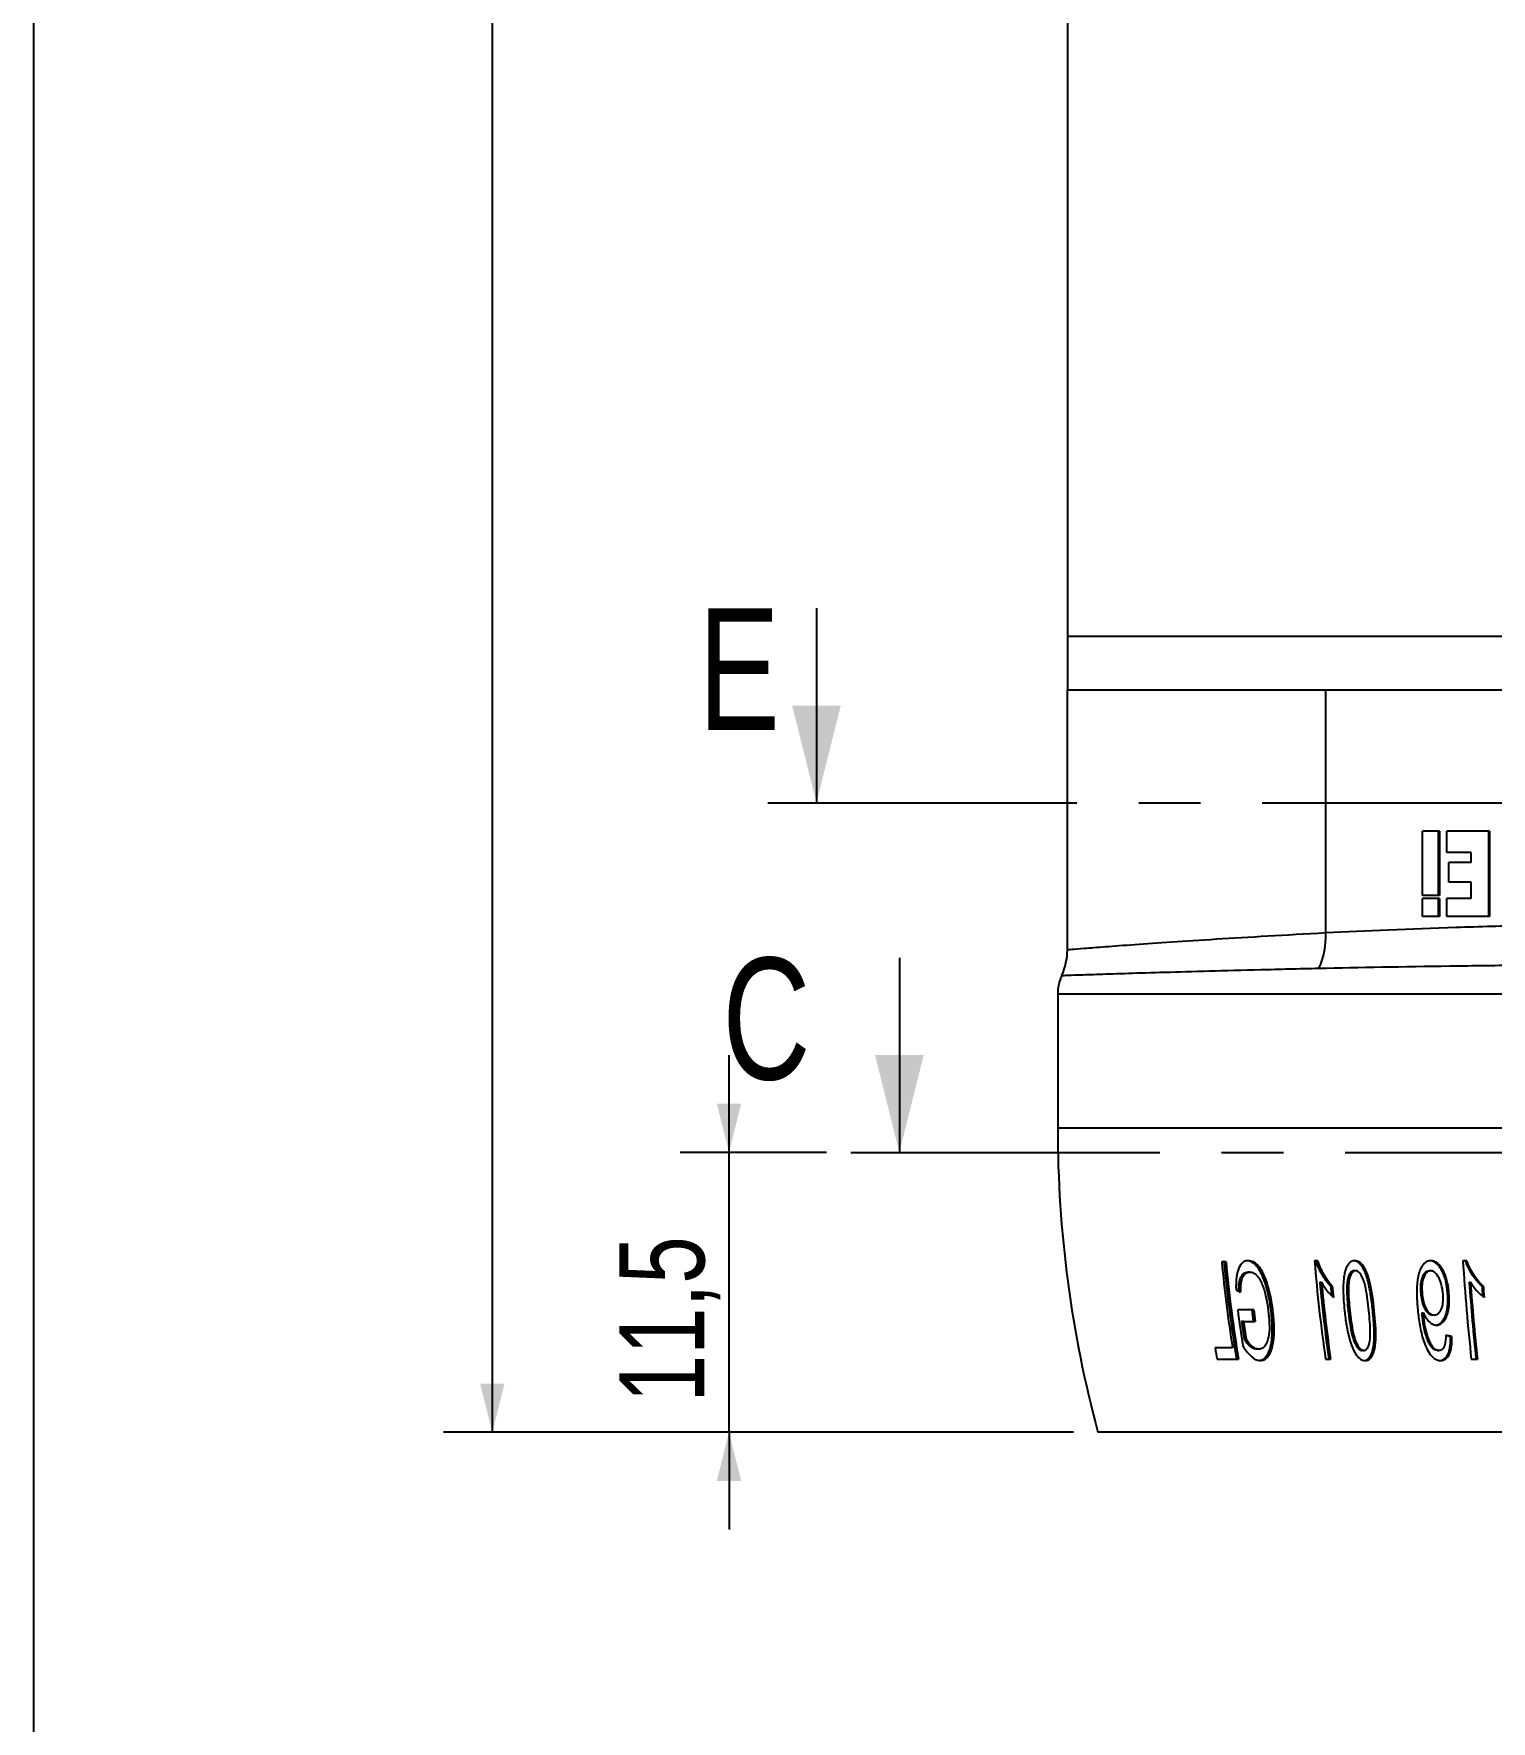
# Model space of a CAD drawing. Header units: millimetres. Extents: x 8 to 586, y 8 to 412.
# Drawn here: x 8 to 67.9, y 151.7 to 221 of the extents above; entities that cross this region are included whole.
import ezdxf

# ---------------------------------------------------------------- set-up
doc = ezdxf.new("R2010")
doc.units = ezdxf.units.MM
doc.linetypes.add('CENTERX2', pattern=[20.32, 12.7, -2.54, 2.54, -2.54])
for name, color, linetype in [('CENTERLINE', 4, 'CENTERX2'), ('DETAIL', 3, 'Continuous'), ('DIMENSIONS', 2, 'Continuous')]:
    doc.layers.add(name, color=color, linetype=linetype)
doc.layers.add('OUTLINE', color=7, linetype='Continuous', lineweight=25)
doc.styles.add('SLDTEXTSTYLE0', font='TXT', dxfattribs={"width": 0.75})
doc.dimstyles.new('SLDDIMSTYLE3', dxfattribs={"dimtxt": 3.5, "dimasz": 2, "dimexe": 0, "dimexo": 0.0625, "dimgap": 0.875, "dimtad": 1, "dimrnd": 1e-09, "dimzin": 12, "dimdsep": 46, "dimtxsty": 'SLDTEXTSTYLE0', "dimsah": 1, "dimcen": 0.09, "dimadec": 0, "dimazin": 3, "dimtfac": 1, "dimtmove": 0, "dimatfit": 0, "dimfxl": 0, "dimfrac": 2, "dimtolj": 1, "dimtzin": 12, "dimarcsym": 0})
doc.dimstyles.new('SLDDIMSTYLE6', dxfattribs={"dimtxt": 3.5, "dimasz": 2, "dimexe": 0, "dimexo": 0.0625, "dimgap": 0.875, "dimtad": 1, "dimrnd": 1e-09, "dimzin": 12, "dimdsep": 46, "dimtxsty": 'SLDTEXTSTYLE0', "dimsah": 1, "dimcen": 0.09, "dimadec": 0, "dimazin": 3, "dimtfac": 1, "dimtofl": 0, "dimtmove": 0, "dimatfit": 3, "dimfxl": 0, "dimfrac": 2, "dimtolj": 1, "dimtzin": 12, "dimarcsym": 0})

# ---------------------------------------------------------------- blocks, each defined once
blk = doc.blocks.new('_D_48')
at = {"layer": 'DIMENSIONS'}
for p, q in [((36.569, 175.072), (36.569, 179.072)), ((40.571, 175.072), (34.569, 175.072)), ((36.569, 163.572), (36.569, 175.072)), ((50.731, 163.572), (34.569, 163.572)), ((36.569, 163.572), (36.569, 159.572))]:
    blk.add_line(p, q, dxfattribs=at)
for points in [[(36.569, 175.072), (37.069, 177.072), (36.069, 177.072)], [(36.569, 163.572), (36.069, 161.572), (37.069, 161.572)]]:
    blk.add_solid(points, dxfattribs=at)
at = {"layer": 'DIMENSIONS', "insert": (32.057, 164.797), "char_height": 3.5, "attachment_point": 1, "rotation": 90, "style": 'SLDTEXTSTYLE0'}
blk.add_mtext('11,5', dxfattribs=at)
blk = doc.blocks.new('_D_49')
at = {"layer": 'DIMENSIONS'}
for p, q in [((85.013, 302.252), (24.843, 302.252)), ((26.843, 302.252), (26.843, 163.572)), ((50.731, 163.572), (24.843, 163.572))]:
    blk.add_line(p, q, dxfattribs=at)
for points in [[(26.843, 302.252), (26.343, 300.252), (27.343, 300.252)], [(26.843, 163.572), (27.343, 165.572), (26.343, 165.572)]]:
    blk.add_solid(points, dxfattribs=at)
at = {"layer": 'DIMENSIONS', "insert": (22.331, 225.801), "char_height": 3.5, "attachment_point": 1, "rotation": 90, "style": 'SLDTEXTSTYLE0'}
blk.add_mtext('138,68', dxfattribs=at)

msp = doc.modelspace()

# ---------------------------------------------------------------- linework, layer by layer
at = {"layer": 'CENTERLINE', "linetype": 'Continuous'}
for p, q in [((40.16354, 197.43812), (40.16354, 189.43812)), ((43.57088, 183.07238), (43.57088, 175.07238))]:
    msp.add_line(p, q, dxfattribs=at)
at = {"layer": 'CENTERLINE'}
for p, q in [((38.16354, 189.43812), (134.20527, 189.43812)), ((41.57088, 175.07238), (128.23073, 175.07238))]:
    msp.add_line(p, q, dxfattribs=at)
for points in [[(40.16354, 189.43812), (41.16354, 193.43812), (39.16354, 193.43812)], [(43.57088, 175.07238), (44.57088, 179.07238), (42.57088, 179.07238)]]:
    msp.add_solid(points, dxfattribs=at)
at = {"layer": 'DETAIL'}
for p, q in [((61.0911, 194.07238), (50.47483, 194.07238)), ((61.0911, 184.09084), (61.0911, 194.07238)), ((85.74983, 194.07238), (61.0911, 194.07238)), ((121.42483, 181.57238), (50.07483, 181.57238)), ((88.4065, 176.07238), (50.07483, 176.07238)), ((58.92121, 168.55371), (58.84378, 168.55371)), ((62.07949, 168.57238), (62.01119, 168.57238)), ((63.02036, 168.57076), (63.08576, 168.57076)), ((65.04992, 168.38488), (65.10957, 168.38488))]:
    msp.add_line(p, q, dxfattribs=at)
msp.add_arc((57.81981, 183.97177), 3.27346, 336.0596399, 2.0845024, dxfattribs=at)
for points, knots in [([(85.74983, 196.27238), (83.44109, 196.27238), (81.1324, 196.27238), (76.60364, 196.27238), (74.38367, 196.27238), (70.11767, 196.27238), (68.07174, 196.27238), (64.23244, 196.27238), (62.43917, 196.27238), (59.17411, 196.27238), (57.70241, 196.27238), (55.13707, 196.27238), (54.0435, 196.27238), (52.27646, 196.27238), (51.60304, 196.27238), (50.70222, 196.27238), (50.47483, 196.27238), (50.47483, 196.27238)], [0, 0, 0, 0, 0.125, 0.125, 0.25, 0.25, 0.375, 0.375, 0.5, 0.5, 0.625, 0.625, 0.75, 0.75, 0.875, 0.875, 1, 1, 1, 1]), ([(110.40856, 184.09084), (108.7502, 184.17968), (106.96106, 184.25215), (104.08329, 184.34352), (103.08945, 184.37104), (101.07184, 184.41996), (100.04398, 184.44152), (97.95085, 184.47947), (96.88558, 184.49588), (94.71731, 184.52392), (93.61321, 184.53557), (90.24908, 184.5635), (88.00117, 184.57238), (84.62187, 184.57238), (83.49419, 184.57012), (81.23628, 184.56095), (80.10101, 184.55398), (76.75762, 184.52613), (74.59516, 184.49847), (71.44951, 184.4414), (70.41741, 184.41975), (68.89473, 184.38277), (68.39276, 184.36972), (67.40667, 184.34226), (66.92152, 184.32783), (64.53485, 184.25196), (62.74947, 184.17968), (61.0911, 184.09084)], [0, 0, 0, 0, 0.125, 0.125, 0.1875, 0.1875, 0.25, 0.25, 0.3125, 0.3125, 0.375, 0.375, 0.5, 0.5, 0.5625, 0.5625, 0.625, 0.625, 0.75, 0.75, 0.8125, 0.8125, 0.84375, 0.84375, 0.875, 0.875, 1, 1, 1, 1]), ([(61.0911, 184.09084), (59.41627, 184.00077), (57.91877, 183.91316), (55.93811, 183.78921), (55.32584, 183.74937), (54.20873, 183.67434), (53.70206, 183.63904), (52.79275, 183.57392), (52.38969, 183.54408), (51.69779, 183.49173), (51.40724, 183.4691), (50.94199, 183.43236), (50.76704, 183.41824), (50.533, 183.39925), (50.47483, 183.39447), (50.47483, 183.39447)], [0, 0, 0, 0, 0.25, 0.25, 0.375, 0.375, 0.5, 0.5, 0.625, 0.625, 0.75, 0.75, 0.875, 0.875, 1, 1, 1, 1]), ([(50.24495, 182.34729), (50.24495, 182.34729), (50.47287, 182.35545), (51.04858, 182.37498), (51.17883, 182.37936), (51.46667, 182.38893), (51.62423, 182.39411), (52.13709, 182.41076), (52.92786, 182.43588), (53.92951, 182.46579), (55.03823, 182.49766), (55.64869, 182.51466), (56.9657, 182.54987), (57.67367, 182.56812), (59.17721, 182.60533), (59.97254, 182.62428), (60.81165, 182.64345)], [0, 0, 0, 0, 0.25, 0.25, 0.3125, 0.3125, 0.375, 0.375, 0.5, 0.625, 0.625, 0.75, 0.75, 0.875, 0.875, 1, 1, 1, 1]), ([(60.81165, 182.64345), (62.47276, 182.6814), (64.26712, 182.71217), (66.67252, 182.74444), (67.16179, 182.75057), (68.15691, 182.76224), (68.66387, 182.76779), (70.20198, 182.7835), (71.24526, 182.79268), (74.42694, 182.81689), (76.61675, 182.82861), (80.0063, 182.84042), (81.15804, 182.84338), (83.44823, 182.84727), (84.59198, 182.84823), (88.0193, 182.84826), (90.29896, 182.84452), (93.71032, 182.83273), (94.82995, 182.82781), (97.02657, 182.81595), (98.10505, 182.80901), (100.22271, 182.79295), (101.26189, 182.78382), (103.3002, 182.76309), (104.30284, 182.75143), (106.24205, 182.7255), (107.18139, 182.7112), (108.98999, 182.67965), (109.85746, 182.66242), (110.68801, 182.64345)], [0, 0, 0, 0, 0.125, 0.125, 0.15625, 0.15625, 0.1875, 0.1875, 0.25, 0.25, 0.375, 0.375, 0.4375, 0.4375, 0.5, 0.5, 0.625, 0.625, 0.6875, 0.6875, 0.75, 0.75, 0.8125, 0.8125, 0.875, 0.875, 0.9375, 0.9375, 1, 1, 1, 1])]:
    msp.add_open_spline(points, degree=3, knots=knots, dxfattribs=at)
at = {"layer": 'OUTLINE'}
for p, q in [((8, 8), (8, 412)), ((50.47483, 289.38953), (50.47483, 196.27238)), ((50.47483, 196.27238), (50.47483, 194.07238)), ((50.47483, 183.39447), (50.47483, 194.07238)), ((65.75895, 188.27238), (65.06181, 188.27238)), ((65.06181, 185.63045), (65.06181, 188.27238)), ((65.70323, 188.27238), (65.70323, 185.63045)), ((65.75895, 188.27238), (65.75895, 185.63045)), ((67.82522, 188.27238), (66.06201, 188.27238)), ((66.06201, 187.40289), (66.06201, 188.27238)), ((67.77526, 188.27238), (67.77526, 184.77238)), ((67.82522, 188.27238), (67.82522, 184.77238)), ((67.05918, 187.40289), (66.06201, 187.40289)), ((67.05918, 186.98654), (67.05918, 187.40289)), ((67.05918, 186.98654), (66.14897, 186.98654)), ((66.14897, 186.18337), (66.14897, 186.98654)), ((67.05918, 186.18337), (66.14897, 186.18337)), ((67.05918, 185.51506), (67.05918, 186.18337)), ((65.75895, 185.63045), (65.06181, 185.63045)), ((65.75895, 185.51506), (65.06181, 185.51506)), ((65.06181, 184.77238), (65.06181, 185.51506)), ((65.70323, 185.51506), (65.70323, 184.77238)), ((65.75895, 185.51506), (65.75895, 184.77238)), ((67.05918, 185.51506), (66.06201, 185.51506)), ((66.06201, 184.77238), (66.06201, 185.51506)), ((65.75895, 184.77238), (65.06181, 184.77238)), ((67.82522, 184.77238), (66.06201, 184.77238)), ((50.07483, 181.57238), (50.07483, 176.07238)), ((60.76579, 170.62433), (60.62843, 170.62433)), ((66.89218, 170.62433), (66.72782, 170.62433)), ((56.99181, 170.57238), (56.81825, 170.57238)), ((57.96621, 170.1568), (57.88692, 170.1568)), ((62.32282, 170.20874), (62.25598, 170.20874)), ((65.39477, 170.20874), (65.3367, 170.20874)), ((60.84644, 169.74121), (60.91749, 169.74121)), ((61.29052, 169.58537), (61.36037, 169.58537)), ((65.05158, 169.28991), (64.99218, 169.28991)), ((66.09806, 169.27936), (66.1543, 169.27936)), ((66.98593, 169.74121), (67.03947, 169.74121)), ((67.50808, 169.58537), (67.56018, 169.58537)), ((58.13321, 168.59835), (57.47306, 168.59835)), ((57.71132, 168.13082), (57.63013, 168.13082)), ((57.71132, 168.13082), (58.19308, 168.13082)), ((65.04062, 168.48309), (65.10025, 168.48309)), ((65.54922, 168.39056), (65.49085, 168.39056)), ((57.81459, 167.39706), (57.73318, 167.39706)), ((66.21653, 167.50744), (66.27324, 167.50744)), ((57.26121, 167.03991), (56.5445, 167.03991)), ((56.62166, 166.57238), (57.50693, 166.57238)), ((58.33763, 166.98796), (58.25743, 166.98796)), ((61.08256, 166.57238), (61.29088, 166.57238)), ((62.65208, 166.93602), (62.58447, 166.93602)), ((65.68258, 166.93602), (65.74115, 166.93602)), ((67.07169, 166.57238), (67.32081, 166.57238)), ((119.76866, 163.57238), (51.73101, 163.57238))]:
    msp.add_line(p, q, dxfattribs=at)
for centre, radius, start, end in [((47.97483, 183.39447), 2.5, 335.2367015, 0), ((51.92483, 181.57238), 1.85, 155.2367015, 180), ((98.07483, 176.07238), 48, 180, 195.0947871), ((126.75068, 175.98379), 66.3391, 184.6339089, 188.1559632), ((153.47051, 175.94529), 86.90574, 183.5102312, 186.1914732), ((114.55175, 176.01793), 57.98975, 185.3883246, 188.9064047), ((115.05669, 176.01144), 58.40057, 185.3439082, 189.3012938), ((115.01354, 176.01118), 58.27608, 185.3551059, 189.321087), ((127.44064, 175.96512), 66.88442, 185.339365, 188.072868), ((127.36622, 175.96467), 66.73953, 185.350604, 188.0901226), ((129.43316, 176.00534), 68.4444, 185.3821652, 185.716704), ((129.34237, 176.00377), 68.28431, 185.3934933, 185.7876646), ((154.74742, 175.91947), 87.97868, 184.0268801, 186.098765), ((154.6066, 175.91883), 87.78476, 184.0353724, 186.1118694), ((158.47092, 175.97678), 91.1871, 184.0192261, 184.2861273), ((158.31603, 175.97576), 90.98055, 184.0277197, 184.3229361), ((115.65538, 175.98839), 58.64977, 187.2386697, 188.6839113), ((117.81906, 175.99707), 60.22174, 187.0570642, 187.5054982), ((117.76888, 175.99675), 60.09283, 187.0719787, 187.5213901), ((116.2095, 175.98348), 59.10336, 187.6350755, 188.3533858), ((116.16274, 175.98311), 58.97649, 187.6512349, 188.3711204), ((144.37269, 175.94653), 79.68237, 185.3744794, 185.4454166), ((144.2576, 175.94601), 79.50838, 185.3858956, 185.4569893), ((112.10963, 175.97004), 56.27816, 189.1301921, 189.6126186)]:
    msp.add_arc(centre, radius, start, end, dxfattribs=at)
for points, knots in [([(57.90499, 170.62433), (57.86009, 170.62198), (57.81571, 170.61796), (57.73204, 170.58642), (57.69155, 170.5609), (57.58382, 170.45921), (57.52729, 170.35742), (57.44826, 170.12318), (57.42474, 169.98879), (57.4082, 169.78271), (57.40454, 169.71321), (57.40117, 169.57245), (57.40203, 169.50089), (57.403, 169.42952)], [0, 0, 0, 0, 0.125, 0.125, 0.25, 0.25, 0.5, 0.5, 0.75, 0.75, 0.875, 0.875, 1, 1, 1, 1]), ([(58.84378, 168.55371), (58.82991, 168.65789), (58.80218, 168.86619), (58.745, 169.17764), (58.67223, 169.48551), (58.57985, 169.78484), (58.47977, 170.02957), (58.38113, 170.21937), (58.28955, 170.35891), (58.18536, 170.47393), (58.07609, 170.55754), (57.9713, 170.60712), (57.90596, 170.61593), (57.87604, 170.61996)], [0, 0, 0, 0, 0.11974494, 0.23943668, 0.35916044, 0.4791529, 0.59836722, 0.6687991, 0.73908311, 0.8102393, 0.88136721, 0.94567411, 1, 1, 1, 1]), ([(58.92121, 168.55371), (58.89325, 168.77805), (58.8578, 169.0023), (58.76176, 169.44552), (58.69971, 169.65907), (58.5834, 169.96609), (58.53878, 170.06654), (58.43947, 170.25369), (58.38243, 170.33942), (58.28874, 170.44563), (58.25616, 170.47648), (58.1889, 170.53088), (58.15378, 170.55486), (58.08294, 170.59031), (58.0474, 170.60259), (57.97628, 170.62057), (57.94053, 170.62344), (57.90499, 170.62433)], [0, 0, 0, 0, 0.25, 0.25, 0.5, 0.5, 0.625, 0.625, 0.75, 0.75, 0.8125, 0.8125, 0.875, 0.875, 0.9375, 0.9375, 1, 1, 1, 1]), ([(61.29052, 169.58537), (61.22503, 169.65362), (61.1614, 169.72448), (61.04449, 169.88225), (60.99016, 169.96652), (60.8896, 170.14248), (60.84279, 170.23421), (60.75997, 170.42361), (60.72583, 170.52304), (60.69469, 170.62433)], [0, 0, 0, 0, 0.25, 0.25, 0.5, 0.5, 0.75, 0.75, 1, 1, 1, 1]), ([(61.36037, 169.58537), (61.29499, 169.65367), (61.23147, 169.72458), (61.11479, 169.88242), (61.06058, 169.96671), (60.96024, 170.14267), (60.91355, 170.23439), (60.83093, 170.42374), (60.79687, 170.52311), (60.76579, 170.62433)], [0, 0, 0, 0, 0.25, 0.25, 0.5, 0.5, 0.75, 0.75, 1, 1, 1, 1]), ([(62.27958, 170.62433), (62.23268, 170.6218), (62.18675, 170.61507), (62.10118, 170.57225), (62.06364, 170.5404), (61.99789, 170.46068), (61.97038, 170.41385), (61.92436, 170.31321), (61.9066, 170.25783), (61.8897, 170.20225)], [0, 0, 0, 0, 0.25, 0.25, 0.5, 0.5, 0.75, 0.75, 1, 1, 1, 1]), ([(63.02036, 168.57076), (63.00825, 168.68097), (62.98405, 168.90136), (62.93853, 169.22453), (62.88227, 169.539), (62.8161, 169.81862), (62.73858, 170.06793), (62.66278, 170.24605), (62.58876, 170.3751), (62.52916, 170.45726), (62.46498, 170.524), (62.39808, 170.57426), (62.32662, 170.60884), (62.27779, 170.61703), (62.2536, 170.62109)], [0, 0, 0, 0, 0.14045159, 0.28086433, 0.41182639, 0.54268558, 0.64223035, 0.74150395, 0.78926118, 0.83695538, 0.87778775, 0.91857786, 0.95965141, 1, 1, 1, 1]), ([(63.08576, 168.57076), (63.04293, 168.97184), (62.9927, 169.37564), (62.86616, 169.86673), (62.83727, 169.96405), (62.76905, 170.15231), (62.72932, 170.24472), (62.63147, 170.41365), (62.57276, 170.49075), (62.46922, 170.57056), (62.43197, 170.59166), (62.35691, 170.61834), (62.31814, 170.62202), (62.27958, 170.62433)], [0, 0, 0, 0, 0.5, 0.5, 0.625, 0.625, 0.75, 0.75, 0.875, 0.875, 0.9375, 0.9375, 1, 1, 1, 1]), ([(65.40597, 170.62433), (65.36583, 170.62279), (65.32669, 170.61707), (65.25179, 170.59092), (65.21621, 170.57032), (65.11915, 170.49538), (65.06394, 170.42903), (64.97609, 170.27832), (64.94235, 170.19316), (64.8905, 170.01821), (64.87168, 169.92695), (64.83031, 169.64725), (64.8251, 169.45541), (64.83387, 169.07101), (64.84708, 168.87853), (64.86438, 168.68602)], [0, 0, 0, 0, 0.0625, 0.0625, 0.125, 0.125, 0.25, 0.25, 0.375, 0.375, 0.5, 0.5, 0.75, 0.75, 1, 1, 1, 1]), ([(66.09806, 169.27936), (66.09018, 169.35605), (66.07441, 169.50949), (66.03489, 169.73833), (65.98055, 169.94389), (65.91145, 170.12234), (65.83242, 170.27336), (65.73747, 170.41175), (65.64003, 170.51196), (65.54929, 170.57245), (65.46655, 170.61152), (65.40683, 170.6171), (65.37347, 170.62022)], [0, 0, 0, 0, 0.13668362, 0.2734421, 0.40956228, 0.51076936, 0.61191096, 0.71429158, 0.81617909, 0.87251295, 0.92878038, 1, 1, 1, 1]), ([(66.1543, 169.27936), (66.14095, 169.4219), (66.12559, 169.56415), (66.06643, 169.84416), (66.02569, 169.98461), (65.93859, 170.18001), (65.90513, 170.24324), (65.8291, 170.36125), (65.78812, 170.41661), (65.69435, 170.51298), (65.64095, 170.55529), (65.55545, 170.59625), (65.52566, 170.60684), (65.46602, 170.62112), (65.43599, 170.62297), (65.40597, 170.62433)], [0, 0, 0, 0, 0.25, 0.25, 0.5, 0.5, 0.625, 0.625, 0.75, 0.75, 0.875, 0.875, 0.9375, 0.9375, 1, 1, 1, 1]), ([(67.50808, 169.58537), (67.4332, 169.65362), (67.3605, 169.72448), (67.22781, 169.88225), (67.16646, 169.96652), (67.05345, 170.14248), (67.00112, 170.23421), (66.9093, 170.42361), (66.87214, 170.52304), (66.83851, 170.62433)], [0, 0, 0, 0, 0.25, 0.25, 0.5, 0.5, 0.75, 0.75, 1, 1, 1, 1]), ([(67.56018, 169.58537), (67.48543, 169.65367), (67.41288, 169.72458), (67.28047, 169.88242), (67.21927, 169.96671), (67.10655, 170.14267), (67.05435, 170.23439), (66.96278, 170.42374), (66.92573, 170.52311), (66.89218, 170.62433)], [0, 0, 0, 0, 0.25, 0.25, 0.5, 0.5, 0.75, 0.75, 1, 1, 1, 1]), ([(57.5131, 169.36919), (57.51362, 169.40608), (57.51485, 169.49435), (57.523, 169.63305), (57.54451, 169.78058), (57.57915, 169.90347), (57.62512, 169.99532), (57.67451, 170.06177), (57.73151, 170.11259), (57.802, 170.15021), (57.85605, 170.1544), (57.88692, 170.1568)], [0, 0, 0, 0, 0.0950725, 0.22745392, 0.36218321, 0.49645729, 0.59089162, 0.68541207, 0.77990009, 0.8743297, 1, 1, 1, 1]), ([(57.59302, 169.32563), (57.59537, 169.52714), (57.60081, 169.73358), (57.69122, 169.97927), (57.73502, 170.04582), (57.81377, 170.1125), (57.84168, 170.13015), (57.90225, 170.1522), (57.93417, 170.15497), (57.96621, 170.1568)], [0, 0, 0, 0, 0.5, 0.5, 0.75, 0.75, 0.875, 0.875, 1, 1, 1, 1]), ([(57.96621, 170.1568), (57.9931, 170.15604), (58.02003, 170.15427), (58.07386, 170.14071), (58.10077, 170.1304), (58.18154, 170.08941), (58.23311, 170.04628), (58.37515, 169.88371), (58.44814, 169.72989), (58.5658, 169.41601), (58.61054, 169.24953), (58.68111, 168.91164), (58.70709, 168.7415), (58.72825, 168.57076)], [0, 0, 0, 0, 0.0625, 0.0625, 0.125, 0.125, 0.25, 0.25, 0.5, 0.5, 0.75, 0.75, 1, 1, 1, 1]), ([(61.8897, 170.20225), (61.87355, 170.13852), (61.85814, 170.07458), (61.83698, 169.94345), (61.82939, 169.8769), (61.81118, 169.6758), (61.80775, 169.53869), (61.80965, 169.1253), (61.83242, 168.84767), (61.86073, 168.57076)], [0, 0, 0, 0, 0.125, 0.125, 0.25, 0.25, 0.5, 0.5, 1, 1, 1, 1]), ([(62.25598, 170.20874), (62.22671, 170.20699), (62.19765, 170.20213), (62.14544, 170.17337), (62.12254, 170.15221), (62.06187, 170.07619), (62.03502, 170.01011), (61.97032, 169.80605), (61.95984, 169.65144), (61.95207, 169.19241), (61.97948, 168.8815), (62.01119, 168.57238)], [0, 0, 0, 0, 0.0625, 0.0625, 0.125, 0.125, 0.25, 0.25, 0.5, 0.5, 1, 1, 1, 1]), ([(62.32282, 170.20874), (62.29357, 170.20698), (62.26453, 170.20209), (62.21239, 170.17322), (62.18955, 170.15197), (62.12909, 170.0758), (62.10238, 170.00963), (62.03804, 169.8055), (62.02772, 169.65093), (62.02026, 169.19208), (62.04772, 168.88135), (62.07949, 168.57238)], [0, 0, 0, 0, 0.0625, 0.0625, 0.125, 0.125, 0.25, 0.25, 0.5, 0.5, 1, 1, 1, 1]), ([(62.85911, 168.57238), (62.82649, 168.87758), (62.79291, 169.18385), (62.70269, 169.63869), (62.66649, 169.7881), (62.57035, 169.9952), (62.53305, 170.06258), (62.46451, 170.14391), (62.43847, 170.16681), (62.39659, 170.19155), (62.38239, 170.19849), (62.35302, 170.20701), (62.3378, 170.20792), (62.32282, 170.20874)], [0, 0, 0, 0, 0.5, 0.5, 0.75, 0.75, 0.875, 0.875, 0.9375, 0.9375, 0.96875, 0.96875, 1, 1, 1, 1]), ([(65.3367, 170.20874), (65.29707, 170.20643), (65.25828, 170.19715), (65.18975, 170.15591), (65.16074, 170.12512), (65.08543, 170.02254), (65.04934, 169.93935), (65.00059, 169.76467), (64.98949, 169.67036), (64.98095, 169.48128), (64.98519, 169.38574), (64.99218, 169.28991)], [0, 0, 0, 0, 0.125, 0.125, 0.25, 0.25, 0.5, 0.5, 0.75, 0.75, 1, 1, 1, 1]), ([(65.39477, 170.20874), (65.35518, 170.20642), (65.31644, 170.1971), (65.24804, 170.15574), (65.21912, 170.12487), (65.14409, 170.02216), (65.10816, 169.93896), (65.05973, 169.7643), (65.04873, 169.67006), (65.04031, 169.48112), (65.04458, 169.38565), (65.05158, 169.28991)], [0, 0, 0, 0, 0.125, 0.125, 0.25, 0.25, 0.5, 0.5, 0.75, 0.75, 1, 1, 1, 1]), ([(65.90935, 169.24933), (65.89147, 169.44915), (65.85815, 169.65177), (65.73731, 169.9244), (65.68613, 170.01158), (65.59129, 170.12013), (65.55609, 170.15167), (65.47867, 170.19659), (65.43669, 170.2065), (65.39477, 170.20874)], [0, 0, 0, 0, 0.5, 0.5, 0.75, 0.75, 0.875, 0.875, 1, 1, 1, 1]), ([(57.403, 169.42952), (57.41934, 169.42054), (57.4357, 169.41156), (57.45208, 169.40258), (57.46847, 169.3936), (57.48487, 169.38461), (57.50131, 169.37563), (57.5318, 169.35896), (57.56237, 169.3423), (57.59302, 169.32563)], [0, 0, 0, 0, 0.000082137801, 0.000082137801, 0.000082137801, 0.000164275601, 0.000164275601, 0.000164275601, 0.000316677349, 0.000316677349, 0.000316677349, 0.000316677349]), ([(60.91749, 169.74121), (60.98345, 169.61813), (61.05887, 169.5043), (61.22288, 169.29522), (61.3104, 169.19807), (61.40614, 169.11783)], [0, 0, 0, 0, 0.5, 0.5, 1, 1, 1, 1]), ([(64.99218, 169.28991), (65.00996, 169.09955), (65.04098, 168.90679), (65.15458, 168.64635), (65.20501, 168.56332), (65.30007, 168.46505), (65.33521, 168.43765), (65.41131, 168.3999), (65.45091, 168.39305), (65.49085, 168.39056)], [0, 0, 0, 0, 0.5, 0.5, 0.75, 0.75, 0.875, 0.875, 1, 1, 1, 1]), ([(65.05158, 169.28991), (65.06938, 169.09972), (65.10034, 168.90713), (65.21358, 168.64678), (65.26383, 168.56372), (65.35868, 168.4653), (65.39374, 168.43782), (65.46975, 168.39995), (65.50931, 168.39305), (65.54922, 168.39056)], [0, 0, 0, 0, 0.5, 0.5, 0.75, 0.75, 0.875, 0.875, 1, 1, 1, 1]), ([(65.54922, 168.39056), (65.58793, 168.39173), (65.62541, 168.39931), (65.69472, 168.43358), (65.7244, 168.45962), (65.80447, 168.55062), (65.84151, 168.62882), (65.89376, 168.79415), (65.90843, 168.8837), (65.91895, 169.06511), (65.91604, 169.15694), (65.90935, 169.24933)], [0, 0, 0, 0, 0.125, 0.125, 0.25, 0.25, 0.5, 0.5, 0.75, 0.75, 1, 1, 1, 1]), ([(65.612, 167.97924), (65.62946, 167.98099), (65.67496, 167.98554), (65.74329, 168.01136), (65.81136, 168.05945), (65.8811, 168.13022), (65.94803, 168.22882), (66.01618, 168.3731), (66.07004, 168.55149), (66.10417, 168.77506), (66.11258, 169.01934), (66.1029, 169.19263), (66.09806, 169.27936)], [0, 0, 0, 0, 0.039484788, 0.102857632, 0.163055059, 0.223373244, 0.316861498, 0.41057456, 0.545010679, 0.679701699, 0.839697348, 1, 1, 1, 1]), ([(65.63845, 167.97498), (65.69581, 167.97807), (65.75163, 167.98817), (65.85334, 168.04403), (65.89701, 168.08422), (65.97344, 168.17881), (66.00478, 168.23228), (66.05984, 168.34611), (66.08283, 168.40726), (66.1374, 168.59515), (66.15541, 168.7299), (66.16974, 169.00272), (66.16333, 169.14082), (66.1543, 169.27936)], [0, 0, 0, 0, 0.125, 0.125, 0.25, 0.25, 0.375, 0.375, 0.5, 0.5, 0.75, 0.75, 1, 1, 1, 1]), ([(67.03947, 169.74121), (67.11314, 169.61813), (67.19827, 169.5043), (67.38451, 169.29522), (67.48429, 169.19807), (67.59431, 169.11783)], [0, 0, 0, 0, 0.5, 0.5, 1, 1, 1, 1]), ([(58.72825, 168.57076), (58.74832, 168.39846), (58.76486, 168.22678), (58.77765, 167.88611), (58.77413, 167.71966), (58.74081, 167.48405), (58.72369, 167.40844), (58.67847, 167.27028), (58.65035, 167.20542), (58.58064, 167.09897), (58.53839, 167.05579), (58.46796, 167.01445), (58.44332, 167.00435), (58.39171, 166.99157), (58.36456, 166.98965), (58.33763, 166.98796)], [0, 0, 0, 0, 0.25, 0.25, 0.5, 0.5, 0.625, 0.625, 0.75, 0.75, 0.875, 0.875, 0.9375, 0.9375, 1, 1, 1, 1]), ([(58.35962, 166.52643), (58.38222, 166.52893), (58.44056, 166.53538), (58.5303, 166.576), (58.62134, 166.65597), (58.70484, 166.7729), (58.77436, 166.92577), (58.82876, 167.11351), (58.866, 167.32062), (58.88798, 167.54213), (58.89789, 167.82116), (58.88615, 168.15955), (58.85791, 168.42226), (58.84378, 168.55371)], [0, 0, 0, 0, 0.04255632, 0.10985983, 0.18084324, 0.25191612, 0.33757055, 0.42337062, 0.51426449, 0.60550036, 0.69657179, 0.84817515, 1, 1, 1, 1]), ([(58.40057, 166.52043), (58.43513, 166.52218), (58.46958, 166.52477), (58.53538, 166.54216), (58.56693, 166.55624), (58.65827, 166.6119), (58.71076, 166.66723), (58.84566, 166.87418), (58.90026, 167.06247), (58.9644, 167.46119), (58.97585, 167.67452), (58.96601, 168.11092), (58.94739, 168.33155), (58.92121, 168.55371)], [0, 0, 0, 0, 0.0625, 0.0625, 0.125, 0.125, 0.25, 0.25, 0.5, 0.5, 0.75, 0.75, 1, 1, 1, 1]), ([(61.86073, 168.57076), (61.88322, 168.37004), (61.90941, 168.1697), (61.97904, 167.7703), (62.02104, 167.5717), (62.13391, 167.1814), (62.20288, 166.98798), (62.35668, 166.73372), (62.4179, 166.65621), (62.52296, 166.57525), (62.56111, 166.55388), (62.6375, 166.52652), (62.67585, 166.52279), (62.71429, 166.52043)], [0, 0, 0, 0, 0.25, 0.25, 0.5, 0.5, 0.75, 0.75, 0.875, 0.875, 0.9375, 0.9375, 1, 1, 1, 1]), ([(62.01119, 168.57238), (62.02813, 168.41903), (62.04623, 168.26583), (62.092, 167.96002), (62.11762, 167.80722), (62.18656, 167.50495), (62.22811, 167.35404), (62.33037, 167.14816), (62.36949, 167.08117), (62.44137, 167.00076), (62.4681, 166.97757), (62.51064, 166.95312), (62.52515, 166.94621), (62.55495, 166.9377), (62.5697, 166.93685), (62.58447, 166.93602)], [0, 0, 0, 0, 0.25, 0.25, 0.5, 0.5, 0.75, 0.75, 0.875, 0.875, 0.9375, 0.9375, 0.96875, 0.96875, 1, 1, 1, 1]), ([(62.07949, 168.57238), (62.09646, 168.41911), (62.11458, 168.26599), (62.16036, 167.96032), (62.18598, 167.8076), (62.25483, 167.50546), (62.29629, 167.35456), (62.39833, 167.14859), (62.43733, 167.08161), (62.5091, 167.00099), (62.53578, 166.97773), (62.5783, 166.9532), (62.59281, 166.94626), (62.62258, 166.93771), (62.63733, 166.93686), (62.65208, 166.93602)], [0, 0, 0, 0, 0.25, 0.25, 0.5, 0.5, 0.75, 0.75, 0.875, 0.875, 0.9375, 0.9375, 0.96875, 0.96875, 1, 1, 1, 1]), ([(62.65208, 166.93602), (62.66665, 166.93681), (62.68124, 166.93756), (62.70889, 166.94505), (62.7222, 166.95137), (62.76004, 166.97399), (62.78206, 166.99581), (62.83754, 167.07369), (62.86175, 167.13975), (62.91744, 167.34351), (62.92264, 167.49728), (62.91947, 167.95378), (62.88979, 168.26344), (62.85911, 168.57238)], [0, 0, 0, 0, 0.03125, 0.03125, 0.0625, 0.0625, 0.125, 0.125, 0.25, 0.25, 0.5, 0.5, 1, 1, 1, 1]), ([(62.68009, 166.52499), (62.69174, 166.52623), (62.72617, 166.52989), (62.78041, 166.55057), (62.83741, 166.59301), (62.89442, 166.65588), (62.94638, 166.7428), (63.00149, 166.87712), (63.04689, 167.05251), (63.07444, 167.2755), (63.0833, 167.51199), (63.07952, 167.81035), (63.05888, 168.16366), (63.0332, 168.43503), (63.02036, 168.57076)], [0, 0, 0, 0, 0.01988597, 0.05875786, 0.09796696, 0.13724195, 0.19370713, 0.25033291, 0.34663713, 0.44315536, 0.54881353, 0.65455952, 0.82722147, 1, 1, 1, 1]), ([(62.71429, 166.52043), (62.75204, 166.52298), (62.78936, 166.52736), (62.85831, 166.55733), (62.88981, 166.58066), (62.97316, 166.6654), (63.01401, 166.74252), (63.10955, 166.9924), (63.13475, 167.18345), (63.16056, 167.76852), (63.12388, 168.17048), (63.08576, 168.57076)], [0, 0, 0, 0, 0.0625, 0.0625, 0.125, 0.125, 0.25, 0.25, 0.5, 0.5, 1, 1, 1, 1]), ([(64.86438, 168.68602), (64.88464, 168.47339), (64.90852, 168.26113), (64.97727, 167.83797), (65.01866, 167.62747), (65.11299, 167.32017), (65.14892, 167.21834), (65.23314, 167.02013), (65.2817, 166.92325), (65.39917, 166.74851), (65.469, 166.66923), (65.58877, 166.58303), (65.63177, 166.5598), (65.71895, 166.52807), (65.76344, 166.52207), (65.80804, 166.52043)], [0, 0, 0, 0, 0.25, 0.25, 0.5, 0.5, 0.625, 0.625, 0.75, 0.75, 0.875, 0.875, 0.9375, 0.9375, 1, 1, 1, 1]), ([(65.68258, 166.93602), (65.65297, 166.93849), (65.62343, 166.94175), (65.56531, 166.96406), (65.5371, 166.98106), (65.45838, 167.04146), (65.41314, 167.09546), (65.33856, 167.21615), (65.3089, 167.28104), (65.25549, 167.41245), (65.2319, 167.47956), (65.16682, 167.68344), (65.13396, 167.82274), (65.08184, 168.10296), (65.06471, 168.24387), (65.04992, 168.38488)], [0, 0, 0, 0, 0.0625, 0.0625, 0.125, 0.125, 0.25, 0.25, 0.375, 0.375, 0.5, 0.5, 0.75, 0.75, 1, 1, 1, 1]), ([(65.10025, 168.48309), (65.1288, 168.42001), (65.15863, 168.35788), (65.23109, 168.24364), (65.27203, 168.18894), (65.36364, 168.09498), (65.41433, 168.05391), (65.49509, 168.00814), (65.52304, 167.99583), (65.58062, 167.97968), (65.60952, 167.97729), (65.63845, 167.97498)], [0, 0, 0, 0, 0.25, 0.25, 0.5, 0.5, 0.75, 0.75, 0.875, 0.875, 1, 1, 1, 1]), ([(65.74115, 166.93602), (65.71155, 166.9385), (65.68203, 166.94178), (65.62394, 166.96419), (65.59577, 166.98125), (65.51716, 167.04183), (65.47207, 167.0959), (65.39768, 167.21673), (65.36813, 167.28157), (65.31485, 167.41297), (65.29131, 167.48006), (65.22637, 167.6839), (65.19357, 167.82309), (65.14151, 168.10315), (65.12437, 168.24396), (65.10957, 168.38488)], [0, 0, 0, 0, 0.0625, 0.0625, 0.125, 0.125, 0.25, 0.25, 0.375, 0.375, 0.5, 0.5, 0.75, 0.75, 1, 1, 1, 1]), ([(57.67795, 167.13326), (57.7293, 167.05332), (57.78147, 166.97447), (57.89371, 166.83081), (57.95181, 166.76459), (58.07317, 166.65139), (58.13727, 166.60339), (58.23641, 166.55413), (58.26938, 166.54133), (58.3351, 166.52504), (58.36779, 166.52269), (58.40057, 166.52043)], [0, 0, 0, 0, 0.25, 0.25, 0.5, 0.5, 0.75, 0.75, 0.875, 0.875, 1, 1, 1, 1]), ([(58.25743, 166.98796), (58.2341, 166.98946), (58.2108, 166.99101), (58.16405, 167.00188), (58.1406, 167.01077), (58.07016, 167.04394), (58.0237, 167.07519), (57.93461, 167.1479), (57.89126, 167.18942), (57.80775, 167.2846), (57.76978, 167.33959), (57.73318, 167.39706)], [0, 0, 0, 0, 0.125, 0.125, 0.25, 0.25, 0.5, 0.5, 0.75, 0.75, 1, 1, 1, 1]), ([(58.33763, 166.98796), (58.31434, 166.98946), (58.2911, 166.99101), (58.24444, 167.0019), (58.22104, 167.0108), (58.15076, 167.044), (58.10439, 167.07529), (58.0155, 167.14802), (57.97225, 167.18954), (57.88896, 167.2847), (57.8511, 167.33965), (57.81459, 167.39706)], [0, 0, 0, 0, 0.125, 0.125, 0.25, 0.25, 0.5, 0.5, 0.75, 0.75, 1, 1, 1, 1]), ([(66.02281, 167.55939), (66.02148, 167.42287), (66.01733, 167.28535), (65.96217, 167.09986), (65.93522, 167.04026), (65.87392, 166.97833), (65.85014, 166.96154), (65.79793, 166.94057), (65.76953, 166.93813), (65.74115, 166.93602)], [0, 0, 0, 0, 0.5, 0.5, 0.75, 0.75, 0.875, 0.875, 1, 1, 1, 1]), ([(65.77513, 166.52345), (65.79308, 166.52497), (65.8375, 166.52875), (65.90598, 166.5517), (65.97527, 166.5967), (66.0402, 166.66241), (66.09665, 166.74798), (66.15093, 166.86887), (66.19135, 167.02205), (66.21286, 167.19253), (66.21961, 167.35511), (66.21756, 167.45665), (66.21653, 167.50744)], [0, 0, 0, 0, 0.050565487, 0.125208275, 0.202951743, 0.280844694, 0.376231702, 0.471788105, 0.617370626, 0.76336323, 0.881633467, 1, 1, 1, 1]), ([(65.80804, 166.52043), (65.85412, 166.52228), (65.89902, 166.52881), (65.98358, 166.56213), (66.02205, 166.58814), (66.12265, 166.68556), (66.1715, 166.77458), (66.27196, 167.06644), (66.27899, 167.28748), (66.27324, 167.50744)], [0, 0, 0, 0, 0.125, 0.125, 0.25, 0.25, 0.5, 0.5, 1, 1, 1, 1]), ([(66.21653, 167.50744), (66.19456, 167.51198), (66.1726, 167.51651), (66.15066, 167.52104), (66.12872, 167.52558), (66.1068, 167.53011), (66.08489, 167.53464), (66.06404, 167.53895), (66.04321, 167.54327), (66.0224, 167.54758)], [0, 0, 0, 0, 0.000078997658, 0.000078997658, 0.000078997658, 0.000157995315, 0.000157995315, 0.000157995315, 0.000233150582, 0.000233150582, 0.000233150582, 0.000233150582]), ([(66.27324, 167.50744), (66.25127, 167.51199), (66.22931, 167.51654), (66.20737, 167.52108), (66.18543, 167.52563), (66.1635, 167.53017), (66.14159, 167.53472), (66.10195, 167.54294), (66.06235, 167.55117), (66.02281, 167.55939)], [0, 0, 0, 0, 0.000078997658, 0.000078997658, 0.000078997658, 0.000157995316, 0.000157995316, 0.000157995316, 0.000300941226, 0.000300941226, 0.000300941226, 0.000300941226])]:
    msp.add_open_spline(points, degree=3, knots=knots, dxfattribs=at)

# ---------------------------------------------------------------- texts
at = {"layer": 'CENTERLINE', "char_height": 5, "attachment_point": 1, "style": 'SLDTEXTSTYLE0'}
for s, insert in [('E', (35.30957, 197.43812)), ('C', (36.29511, 183.07238))]:
    msp.add_mtext(s, dxfattribs=dict(at, insert=insert))

# ---------------------------------------------------------------- dimensions: what is measured, and where the dimension line sits
at = {"layer": 'DIMENSIONS'}
for base, p1, p2, dimstyle, picture, middle in [((26.84317, 163.57238), (86.01315, 302.25225), (51.73101, 163.57238), 'SLDDIMSTYLE6', '_D_49', (26.84317, 232.91232)), ((36.56885, 175.07238), (51.73101, 163.57238), (41.57088, 175.07238), 'SLDDIMSTYLE3', '_D_48', (36.56885, 169.32238))]:
    dim = msp.add_linear_dim(base=base, p1=p1, p2=p2, angle=90, dimstyle=dimstyle, dxfattribs=at)
    dim.commit()
    dim.dimension.update_dxf_attribs({"geometry": picture, "text_midpoint": middle, "dimtype": 160})

doc.saveas('drawing.dxf')
